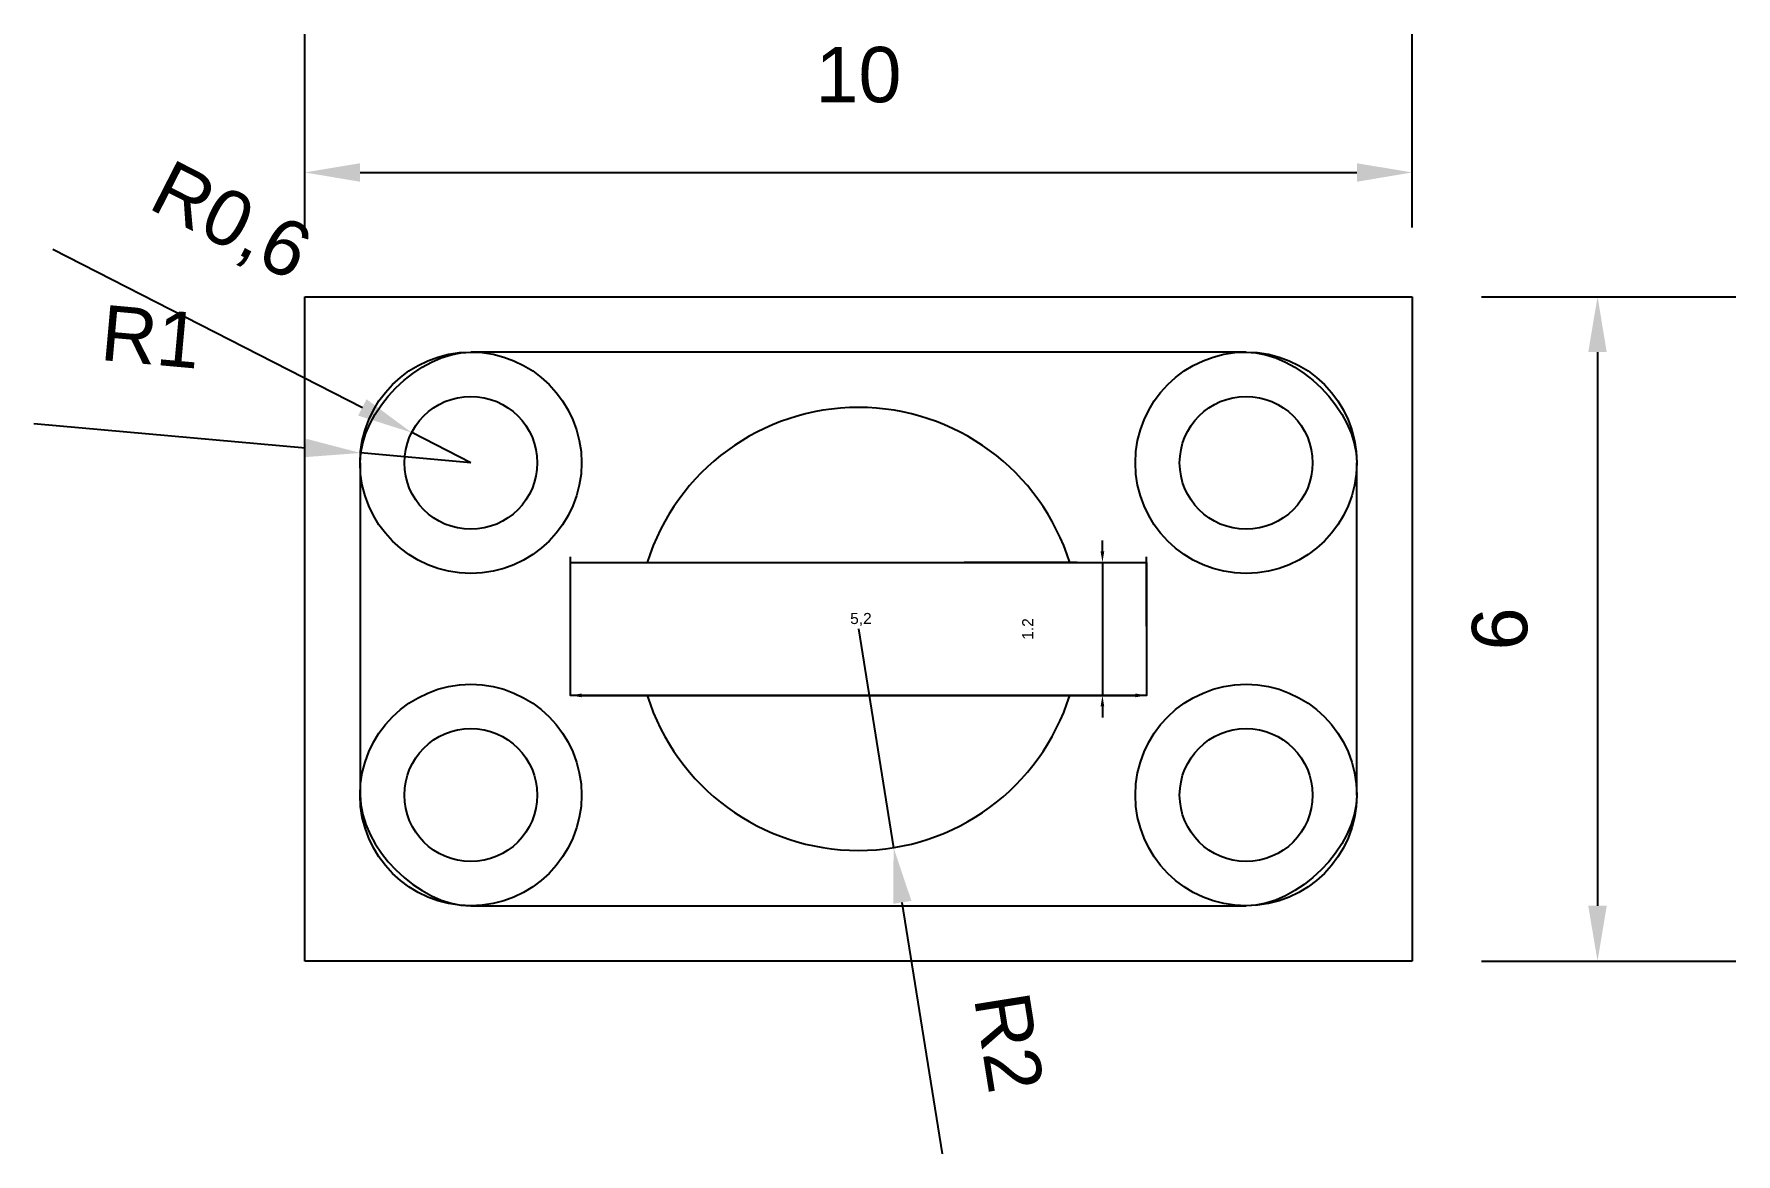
# Model space of a CAD drawing. Header units: millimetres. Extents: x 975.4 to 990.7, y 629.3 to 639.4.
import ezdxf

# ---------------------------------------------------------------- set-up
doc = ezdxf.new("R2010")
doc.units = ezdxf.units.MM
doc.styles.get("Standard").update_dxf_attribs({"font": 'arial.ttf'})
doc.dimstyles.new('ISO-25', dxfattribs={"dimtxt": 2.5, "dimasz": 2.5, "dimexe": 1.25, "dimexo": 0.625, "dimtad": 1, "dimtxsty": 'Standard', "dimcen": 2.5, "dimadec": 0, "dimazin": 0, "dimtfac": 1, "dimtmove": 0, "dimatfit": 3, "dimfxl": 1, "dimarcsym": 0})

# ---------------------------------------------------------------- blocks, each defined once
blk = doc.blocks.new('*D2')
at = {"color": 0, "lineweight": -2, "transparency": 16777216}
for p, q in [((977.807, 637.695), (977.807, 639.442)), ((987.807, 637.695), (987.807, 639.442)), ((978.307, 638.192), (987.307, 638.192))]:
    blk.add_line(p, q, dxfattribs=at)
at = {"color": 0, "transparency": 16777216}
for points in [[(978.307, 638.275), (978.307, 638.108), (977.807, 638.192)], [(987.307, 638.275), (987.307, 638.108), (987.807, 638.192)]]:
    blk.add_solid(points, dxfattribs=at)
at = {"layer": 'Defpoints', "color": 0, "transparency": 16777216}
for p in [(987.807, 638.192), (977.807, 637.07), (987.807, 637.07)]:
    blk.add_point(p, dxfattribs=at)
at = {"color": 0, "transparency": 16777216, "insert": (982.807, 639.072), "char_height": 0.5, "attachment_point": 5}
blk.add_mtext('10', dxfattribs=at)
blk = doc.blocks.new('*D3')
at = {"color": 0, "lineweight": -2, "transparency": 16777216}
for p, q in [((988.432, 637.07), (990.73, 637.07)), ((989.48, 636.57), (989.48, 631.57)), ((988.432, 631.07), (990.73, 631.07))]:
    blk.add_line(p, q, dxfattribs=at)
at = {"color": 0, "transparency": 16777216}
for points in [[(989.396, 636.57), (989.563, 636.57), (989.48, 637.07)], [(989.396, 631.57), (989.563, 631.57), (989.48, 631.07)]]:
    blk.add_solid(points, dxfattribs=at)
at = {"layer": 'Defpoints', "color": 0, "transparency": 16777216}
for p in [(987.807, 637.07), (987.807, 631.07), (989.48, 631.07)]:
    blk.add_point(p, dxfattribs=at)
at = {"color": 0, "transparency": 16777216, "insert": (988.599, 634.07), "char_height": 0.5, "attachment_point": 5, "rotation": 90}
blk.add_mtext('6', dxfattribs=at)
blk = doc.blocks.new('*D6')
at = {"color": 0, "lineweight": -3, "transparency": 16777216}
for p, q in [((985.01, 634.77), (985.01, 634.87)), ((985.01, 634.67), (985.01, 633.47)), ((985.01, 633.37), (985.01, 633.27))]:
    blk.add_line(p, q, dxfattribs=at)
at = {"color": 0, "lineweight": -2, "transparency": 16777216}
for p, q in [((984.782, 634.67), (983.76, 634.67)), ((984.782, 633.47), (983.76, 633.47))]:
    blk.add_line(p, q, dxfattribs=at)
at = {"color": 0, "transparency": 16777216}
for points in [[(984.993, 634.77), (985.026, 634.77), (985.01, 634.67)], [(984.993, 633.37), (985.026, 633.37), (985.01, 633.47)]]:
    blk.add_solid(points, dxfattribs=at)
at = {"layer": 'Defpoints', "color": 0, "transparency": 16777216}
for p in [(985.407, 634.67), (985.01, 633.47), (985.407, 633.47)]:
    blk.add_point(p, dxfattribs=at)
at = {"color": 0, "transparency": 16777216, "insert": (984.335, 634.07), "char_height": 0.1, "attachment_point": 5, "rotation": 90}
blk.add_mtext('1.2', dxfattribs=at)
blk = doc.blocks.new('*D7')
at = {"color": 0, "lineweight": -2, "transparency": 16777216}
for p, q in [((980.207, 634.095), (980.207, 634.72)), ((985.407, 634.095), (985.407, 634.72))]:
    blk.add_line(p, q, dxfattribs=at)
at = {"color": 0, "lineweight": -3, "transparency": 16777216}
blk.add_line((980.307, 633.47), (985.307, 633.47), dxfattribs=at)
at = {"color": 0, "transparency": 16777216}
for points in [[(980.307, 633.487), (980.307, 633.453), (980.207, 633.47)], [(985.307, 633.487), (985.307, 633.453), (985.407, 633.47)]]:
    blk.add_solid(points, dxfattribs=at)
at = {"layer": 'Defpoints', "color": 0, "transparency": 16777216}
for p in [(980.207, 633.47), (985.407, 633.47), (985.407, 633.47)]:
    blk.add_point(p, dxfattribs=at)
at = {"color": 0, "transparency": 16777216, "insert": (982.829, 634.155), "char_height": 0.1, "attachment_point": 5}
blk.add_mtext('5,2', dxfattribs=at)
blk = doc.blocks.new('*D9')
at = {"color": 0, "lineweight": -2, "transparency": 16777216}
for p, q in [((975.363, 635.924), (977.813, 635.704)), ((979.307, 635.57), (978.311, 635.659))]:
    blk.add_line(p, q, dxfattribs=at)
at = {"color": 0, "transparency": 16777216}
blk.add_solid([(977.821, 635.787), (977.806, 635.621), (978.311, 635.659)], dxfattribs=at)
at = {"layer": 'Defpoints', "color": 0, "transparency": 16777216}
for p in [(978.311, 635.659), (979.307, 635.57)]:
    blk.add_point(p, dxfattribs=at)
at = {"color": 0, "transparency": 16777216, "insert": (976.418, 636.709), "char_height": 0.5, "attachment_point": 5, "rotation": 354.8737}
blk.add_mtext('R1', dxfattribs=at)
blk = doc.blocks.new('*D10')
at = {"color": 0, "lineweight": -2, "transparency": 16777216}
for p, q in [((975.533, 637.498), (978.328, 636.07)), ((979.307, 635.57), (978.773, 635.843))]:
    blk.add_line(p, q, dxfattribs=at)
at = {"color": 0, "transparency": 16777216}
blk.add_solid([(978.366, 636.144), (978.29, 635.996), (978.773, 635.843)], dxfattribs=at)
at = {"layer": 'Defpoints', "color": 0, "transparency": 16777216}
for p in [(978.773, 635.843), (979.307, 635.57)]:
    blk.add_point(p, dxfattribs=at)
at = {"color": 0, "transparency": 16777216, "insert": (977.128, 637.722), "char_height": 0.5, "attachment_point": 5, "rotation": 332.9487}
blk.add_mtext('R0,6', dxfattribs=at)
blk = doc.blocks.new('*D11')
at = {"color": 0, "lineweight": -2, "transparency": 16777216}
for p, q in [((982.807, 634.07), (983.124, 632.095)), ((983.567, 629.329), (983.203, 631.601))]:
    blk.add_line(p, q, dxfattribs=at)
at = {"color": 0, "transparency": 16777216}
blk.add_solid([(983.285, 631.615), (983.121, 631.588), (983.124, 632.095)], dxfattribs=at)
at = {"layer": 'Defpoints', "color": 0, "transparency": 16777216}
for p in [(982.807, 634.07), (983.124, 632.095)]:
    blk.add_point(p, dxfattribs=at)
at = {"color": 0, "transparency": 16777216, "insert": (984.166, 630.337), "char_height": 0.5, "attachment_point": 5, "rotation": 279.1091}
blk.add_mtext('R2', dxfattribs=at)

msp = doc.modelspace()

# ---------------------------------------------------------------- linework, layer by layer
for p, q in [((977.807, 637.07), (987.807, 637.07)), ((977.807, 631.07), (977.807, 637.07)), ((987.807, 637.07), (987.807, 631.07)), ((986.307, 636.57), (979.307, 636.57)), ((978.307, 635.57), (978.307, 632.57)), ((987.307, 632.57), (987.307, 635.57)), ((979.307, 631.57), (986.307, 631.57)), ((987.807, 631.07), (977.807, 631.07))]:
    msp.add_line(p, q)
msp.add_lwpolyline([(980.207, 634.67), (985.407, 634.67), (985.407, 633.47), (980.207, 633.47)], close=True)
for centre, radius in [((979.307, 635.57), 1), ((986.307, 635.57), 1), ((979.307, 635.57), 0.6), ((986.307, 635.57), 0.6), ((979.307, 632.57), 1), ((986.307, 632.57), 1), ((979.307, 632.57), 0.6), ((986.307, 632.57), 0.6)]:
    msp.add_circle(centre, radius)
for start, end in [(17.4576, 162.5424), (197.4576, 342.5424)]:
    msp.add_arc((982.807, 634.07), 2, start, end)
for points in [[(978.307, 635.57), (978.307, 636.041), (978.836, 636.57), (979.307, 636.57)], [(986.307, 636.57), (986.779, 636.57), (987.307, 636.041), (987.307, 635.57)], [(978.307, 632.57), (978.307, 632.099), (978.836, 631.57), (979.307, 631.57)], [(987.307, 632.57), (987.307, 632.099), (986.779, 631.57), (986.307, 631.57)]]:
    msp.add_open_spline(points, degree=3)

# ---------------------------------------------------------------- dimensions: what is measured, and where the dimension line sits
for base, p1, p2, override, picture, middle in [((987.807, 638.192), (977.807, 637.07), (987.807, 637.07), {"dimtxt": 0.5, "dimasz": 0.5}, '*D2', (982.807, 638.192)), ((985.407, 633.47), (980.207, 633.47), (985.407, 633.47), {"dimtxt": 0.1, "dimasz": 0.1, "dimlwd": 65533}, '*D7', (982.829, 633.47))]:
    dim = msp.add_linear_dim(base=base, p1=p1, p2=p2, dimstyle='ISO-25', override=override)
    dim.commit()
    dim.dimension.update_dxf_attribs({"geometry": picture, "text_midpoint": middle, "dimtype": 160})
for center, mpoint, override, picture, middle in [((979.307, 635.57), (978.773, 635.843), {"dimtxt": 0.5, "dimasz": 0.5}, '*D10', (977.128, 637.722)), ((979.307, 635.57), (978.311, 635.659), {"dimtxt": 0.5, "dimasz": 0.5}, '*D9', (976.418, 636.709)), ((982.807, 634.07), (983.124, 632.095), {"dimtxt": 0.5, "dimasz": 0.5, "dimgap": 0.5}, '*D11', (984.166, 630.337))]:
    dim = msp.add_radius_dim(center=center, mpoint=mpoint, dimstyle='ISO-25', override=override)
    dim.commit()
    dim.dimension.update_dxf_attribs({"geometry": picture, "text_midpoint": middle})
for base, p1, p2, override, picture, middle in [((989.48, 631.07), (987.807, 637.07), (987.807, 631.07), {"dimtxt": 0.5, "dimasz": 0.5}, '*D3', (989.48, 634.07)), ((985.01, 633.47), (985.407, 634.67), (985.407, 633.47), {"dimtxt": 0.1, "dimasz": 0.1, "dimdsep": 46, "dimlwd": 65533}, '*D6', (985.01, 634.07))]:
    dim = msp.add_linear_dim(base=base, p1=p1, p2=p2, angle=90, dimstyle='ISO-25', override=override)
    dim.commit()
    dim.dimension.update_dxf_attribs({"geometry": picture, "text_midpoint": middle, "dimtype": 160})

doc.saveas('drawing.dxf')
